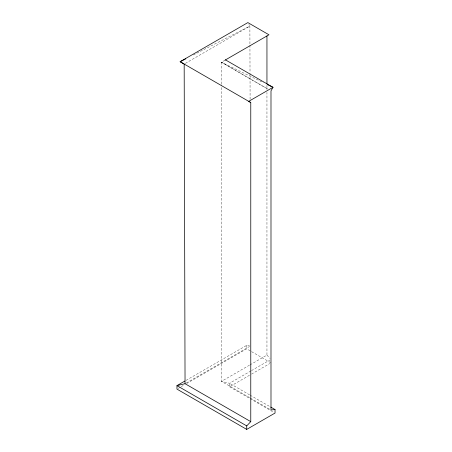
<?xml version="1.0" encoding="UTF-8"?>
<svg xmlns="http://www.w3.org/2000/svg" width="452" height="452" viewBox="0 0 452 452"><rect width="100%" height="100%" fill="white"/><g stroke="black" fill="none" stroke-linecap="round" stroke-linejoin="round"><path stroke-width="0.34" stroke-dasharray="2.26 1.69" d="M185.388 63.376L249.888 26.109L248.877 24.351M221.452 84.112L221.452 62.223L225.497 59.89M186.06 380.364L246.73 345.339L249.425 345.616M186.269 382.997L249.555 346.458M178.178 388.421L180.602 387.019M181.207 386.669L184.241 384.918M186.67 383.516L246.73 348.842L250.973 351.294M249.436 365.205L221.452 381.364L221.452 84.818M250.041 364.86L266.951 355.097L266.951 92.44M250.877 370.968L229.537 383.285L221.452 381.364L249.849 397.76M251.487 370.612L269.776 360.058M249.56 394.845L229.537 383.285L229.537 386.788L250.877 374.471M251.487 374.115L269.776 363.555M193.32 54.974L249.888 26.109L249.939 44.454M221.452 62.223L267.974 89.112L221.452 62.223L263.584 82.733M251.578 351.645L270.991 362.854M250.165 395.195L270.183 406.749M250.453 398.11L269.782 409.269M229.537 386.788L249.56 398.348M250.165 398.698L273.822 412.354M266.951 355.097L270.093 358.408M249.945 45.16L250.018 72.676M250.024 73.382L250.092 99.491M266.951 85.377L266.951 89.615M246.73 345.339L246.73 348.842"/><path stroke-width="0.68" d="M270.793 407.099L275.036 409.552L275.036 413.055L246.73 429.4L246.73 425.897L250.77 421.643L250.77 102.531L248.747 101.333L273.014 87.321L225.497 59.89M225.09 60.122L268.968 34.787L247.86 22.6L180.122 61.709L184.173 64.077L185.049 383.703L250.77 421.643M184.851 381.064L176.964 385.618L176.964 389.121L246.73 429.4M185.778 58.822L180.122 61.709L250.77 102.531M185.049 383.703L176.964 385.618L246.73 425.897M275.036 409.552L270.991 409.97L270.991 90.858L273.014 87.321L267.358 84.569M266.951 35.957L266.951 83.965"/></g></svg>
